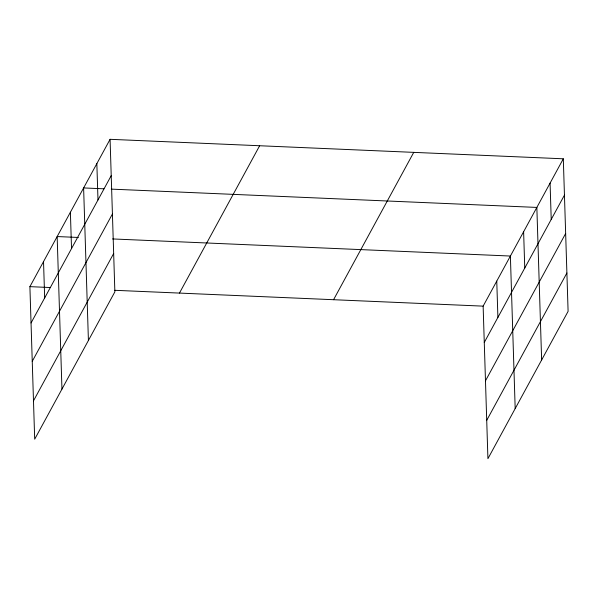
<?xml version="1.0" encoding="UTF-8"?>
<svg xmlns="http://www.w3.org/2000/svg" width="598" height="598" viewBox="0 0 598 598"><rect width="100%" height="100%" fill="white"/><g stroke="black" fill="none" stroke-linecap="round" stroke-linejoin="round"><path stroke-width="0.9" d="M110.077 139.312L114.868 291.861L34.691 439.201L29.9 286.651L110.077 139.312L563.309 158.799L568.1 311.349L487.923 458.688L483.132 306.139L563.309 158.799M31.044 322.972L111.221 175.633M32.247 361.327L112.424 213.987M33.488 400.847L113.665 253.507M179.467 293.08L259.644 145.748M333.564 299.71L413.741 152.37M484.268 342.46L564.445 195.127M485.479 380.814L565.656 233.482M486.72 420.334L566.897 272.994M103.932 188.811L83.615 187.936L88.414 340.479M111.318 189.125L536.847 207.424L541.639 359.974M78.398 237.466L57.161 236.554L61.953 389.104M112.559 238.938L510.386 256.041L515.184 408.591M29.9 286.651L50.21 287.526M114.838 290.307L483.132 306.139M550.078 183.115L551.221 219.436M523.616 231.732L524.76 268.054M496.759 281.09L497.902 317.411M96.846 163.62L97.99 199.949M70.392 212.245L71.528 248.566M43.527 261.603L44.671 297.924"/></g></svg>
